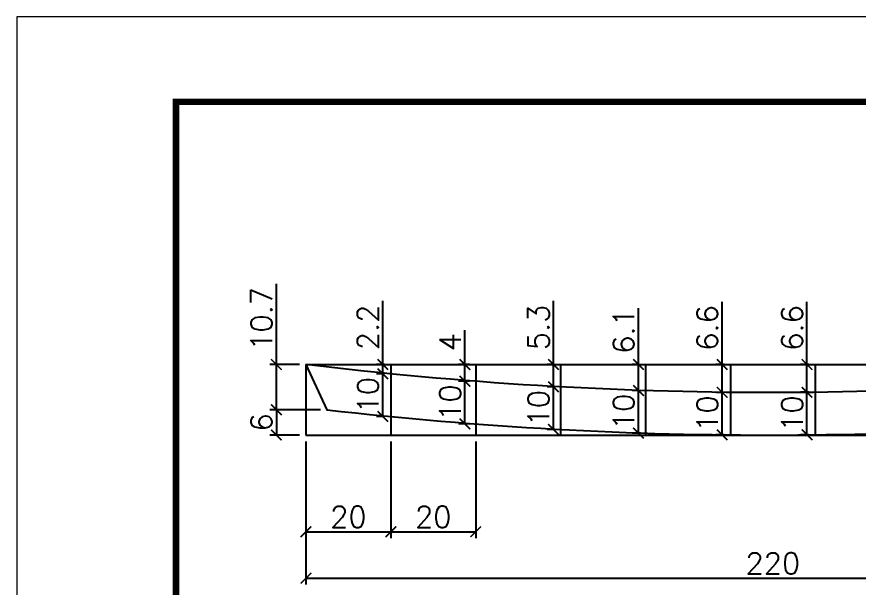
# Model space of a CAD drawing. Extents: x 3309 to 9563, y -2522 to 14608.
# Drawn here: x 3309.4 to 3706.3, y 6298.6 to 6567.8 of the extents above; entities that cross this region are included whole.
import ezdxf

# ---------------------------------------------------------------- set-up
doc = ezdxf.new("R2010")
doc.units = 0
doc.header["$PDMODE"] = 35
doc.header["$PDSIZE"] = -10
doc.linetypes.add('DASHED', pattern=[0.75, 0.5, -0.25])
doc.layers.add('COTA', color=241, linetype='Continuous')
doc.layers.add('Folhas', color=255, linetype='Continuous', lineweight=9)
doc.layers.add('SARRAFO DE PRESSAO', color=251, linetype='DASHED', lineweight=9)
doc.styles.add('Romans', font='romans.shx')
doc.dimstyles.new('Cota Seção (2x)', dxfattribs={"dimtxt": 10, "dimasz": 5, "dimexe": 3, "dimexo": 3, "dimgap": 2, "dimtad": 3, "dimdec": 1, "dimlfac": 0.5, "dimzin": 12, "dimdsep": 46, "dimtxsty": 'Romans', "dimblk": 'ARCHTICK', "dimcen": 0, "dimclrd": 4, "dimclre": 4, "dimclrt": 1, "dimadec": 1, "dimazin": 3, "dimtfac": 1, "dimtdec": 1, "dimtmove": 0, "dimatfit": 3, "dimldrblk": 'OBLIQUE', "dimfxl": 1, "dimtolj": 1, "dimtzin": 12, "dimarcsym": 0})

# ---------------------------------------------------------------- blocks, each defined once
blk = doc.blocks.new('9999999999')
at = {"layer": 'Folhas'}
blk.add_lwpolyline([(98138.98, 34190.21), (99623.98, 34190.21), (99623.98, 35240.21), (98138.98, 35240.21)], close=True, dxfattribs=at)
at = {"layer": 'Folhas', "color": 30, "const_width": 3}
blk.add_lwpolyline([(98213.98, 34230.21), (99583.98, 34230.21), (99583.98, 35200.21), (98213.98, 35200.21)], close=True, dxfattribs=at)
blk = doc.blocks.new('_ArchTick')
at = {"color": 0, "linetype": 'ByBlock', "const_width": 0.15}
blk.add_lwpolyline([(-0.5, -0.5), (0.5, 0.5)], dxfattribs=at)
blk = doc.blocks.new('*D3157')
at = {"layer": 'COTA', "color": 4, "lineweight": -2, "transparency": 16777216}
for p, q in [((3445.6, 6367.77), (3445.6, 6300.29)), ((3885.63, 6367.77), (3885.63, 6300.29)), ((3445.6, 6303.29), (3885.63, 6303.29))]:
    blk.add_line(p, q, dxfattribs=at)
at = {"layer": 'Defpoints', "color": 0, "transparency": 16777216}
for p in [(3445.6, 6370.77), (3885.63, 6370.77), (3885.63, 6303.29)]:
    blk.add_point(p, dxfattribs=at)
at = {"layer": 'COTA', "color": 4, "lineweight": -2, "transparency": 16777216, "xscale": 5, "yscale": 5, "zscale": 5, "rotation": 180}
blk.add_blockref('_ArchTick', (3445.6, 6303.29), dxfattribs=at)
at = {"layer": 'COTA', "color": 4, "lineweight": -2, "transparency": 16777216, "xscale": 5, "yscale": 5, "zscale": 5}
blk.add_blockref('_ArchTick', (3885.63, 6303.29), dxfattribs=at)
at = {"layer": 'COTA', "color": 1, "transparency": 16777216, "insert": (3665.62, 6310.29), "char_height": 10, "attachment_point": 5, "style": 'Romans'}
blk.add_mtext('\\A1;220', dxfattribs=at)
blk = doc.blocks.new('_Oblique')
at = {"color": 0, "linetype": 'ByBlock', "lineweight": -2}
blk.add_line((-0.5, -0.5), (0.5, 0.5), dxfattribs=at)
blk = doc.blocks.new('*D3158')
at = {"layer": 'COTA', "color": 4, "lineweight": -2, "transparency": 16777216}
for p, q in [((3445.6, 6367.77), (3445.6, 6322.17)), ((3485.6, 6367.77), (3485.6, 6322.17)), ((3445.6, 6325.17), (3485.6, 6325.17))]:
    blk.add_line(p, q, dxfattribs=at)
at = {"layer": 'Defpoints', "color": 0, "transparency": 16777216}
for p in [(3445.6, 6370.77), (3485.6, 6370.77), (3485.6, 6325.17)]:
    blk.add_point(p, dxfattribs=at)
at = {"layer": 'COTA', "color": 4, "lineweight": -2, "transparency": 16777216, "xscale": 5, "yscale": 5, "zscale": 5, "rotation": 180}
blk.add_blockref('_ArchTick', (3445.6, 6325.17), dxfattribs=at)
at = {"layer": 'COTA', "color": 4, "lineweight": -2, "transparency": 16777216, "xscale": 5, "yscale": 5, "zscale": 5}
blk.add_blockref('_ArchTick', (3485.6, 6325.17), dxfattribs=at)
at = {"layer": 'COTA', "color": 1, "transparency": 16777216, "insert": (3465.6, 6332.17), "char_height": 10, "attachment_point": 5, "style": 'Romans'}
blk.add_mtext('\\A1;20', dxfattribs=at)
blk = doc.blocks.new('*D3159')
at = {"layer": 'COTA', "color": 4, "lineweight": -2, "transparency": 16777216}
for p, q in [((3485.6, 6367.77), (3485.6, 6322.17)), ((3525.6, 6367.77), (3525.6, 6322.17)), ((3485.6, 6325.17), (3525.6, 6325.17))]:
    blk.add_line(p, q, dxfattribs=at)
at = {"layer": 'Defpoints', "color": 0, "transparency": 16777216}
for p in [(3485.6, 6370.77), (3525.6, 6370.77), (3525.6, 6325.17)]:
    blk.add_point(p, dxfattribs=at)
at = {"layer": 'COTA', "color": 4, "lineweight": -2, "transparency": 16777216, "xscale": 5, "yscale": 5, "zscale": 5, "rotation": 180}
blk.add_blockref('_ArchTick', (3485.6, 6325.17), dxfattribs=at)
at = {"layer": 'COTA', "color": 4, "lineweight": -2, "transparency": 16777216, "xscale": 5, "yscale": 5, "zscale": 5}
blk.add_blockref('_ArchTick', (3525.6, 6325.17), dxfattribs=at)
at = {"layer": 'COTA', "color": 1, "transparency": 16777216, "insert": (3505.6, 6332.17), "char_height": 10, "attachment_point": 5, "style": 'Romans'}
blk.add_mtext('\\A1;20', dxfattribs=at)
blk = doc.blocks.new('*D3160')
at = {"layer": 'COTA', "color": 4, "lineweight": -2, "transparency": 16777216}
for p, q in [((3452.52, 6382.68), (3428.66, 6382.68)), ((3431.66, 6382.68), (3431.66, 6370.77)), ((3442.6, 6370.77), (3428.66, 6370.77))]:
    blk.add_line(p, q, dxfattribs=at)
at = {"layer": 'Defpoints', "color": 0, "transparency": 16777216}
for p in [(3455.52, 6382.68), (3431.66, 6370.77), (3445.6, 6370.77)]:
    blk.add_point(p, dxfattribs=at)
at = {"layer": 'COTA', "color": 4, "lineweight": -2, "transparency": 16777216, "xscale": 5, "yscale": 5, "zscale": 5}
for p, rotation in [((3431.66, 6382.68), 90), ((3431.66, 6370.77), 270)]:
    blk.add_blockref('_ArchTick', p, dxfattribs=dict(at, rotation=rotation))
at = {"layer": 'COTA', "color": 1, "transparency": 16777216, "insert": (3424.66, 6376.72), "char_height": 10, "attachment_point": 5, "rotation": 90, "style": 'Romans'}
blk.add_mtext('\\A1;6', dxfattribs=at)
blk = doc.blocks.new('*D3161')
at = {"layer": 'COTA', "color": 4, "lineweight": -2, "transparency": 16777216}
for p, q in [((3431.66, 6403.99), (3431.66, 6442.04)), ((3442.6, 6403.99), (3428.66, 6403.99)), ((3431.66, 6382.68), (3431.66, 6403.99)), ((3452.52, 6382.68), (3428.66, 6382.68))]:
    blk.add_line(p, q, dxfattribs=at)
at = {"layer": 'Defpoints', "color": 0, "transparency": 16777216}
for p in [(3431.66, 6403.99), (3445.6, 6403.99), (3455.52, 6382.68)]:
    blk.add_point(p, dxfattribs=at)
at = {"layer": 'COTA', "color": 4, "lineweight": -2, "transparency": 16777216, "xscale": 5, "yscale": 5, "zscale": 5}
for p, rotation in [((3431.66, 6403.99), 90), ((3431.66, 6382.68), 270)]:
    blk.add_blockref('_ArchTick', p, dxfattribs=dict(at, rotation=rotation))
at = {"layer": 'COTA', "color": 1, "transparency": 16777216, "insert": (3424.66, 6425.52), "char_height": 10, "attachment_point": 5, "rotation": 90, "style": 'Romans'}
blk.add_mtext('\\A1;10.7', dxfattribs=at)
blk = doc.blocks.new('*D3168')
at = {"layer": 'COTA', "color": 4, "lineweight": -2, "transparency": 16777216}
for p, q in [((3482.6, 6399.58), (3478.82, 6399.58)), ((3481.82, 6379.48), (3481.82, 6399.58)), ((3482.6, 6379.48), (3478.82, 6379.48))]:
    blk.add_line(p, q, dxfattribs=at)
at = {"layer": 'Defpoints', "color": 0, "transparency": 16777216}
for p in [(3481.82, 6399.58), (3485.6, 6399.58), (3485.6, 6379.48)]:
    blk.add_point(p, dxfattribs=at)
at = {"layer": 'COTA', "color": 4, "lineweight": -2, "transparency": 16777216, "xscale": 5, "yscale": 5, "zscale": 5}
for p, rotation in [((3481.82, 6399.58), 90), ((3481.82, 6379.48), 270)]:
    blk.add_blockref('_ArchTick', p, dxfattribs=dict(at, rotation=rotation))
at = {"layer": 'COTA', "color": 1, "transparency": 16777216, "insert": (3474.82, 6389.53), "char_height": 10, "attachment_point": 5, "rotation": 90, "style": 'Romans'}
blk.add_mtext('\\A1;10', dxfattribs=at)
blk = doc.blocks.new('*D3169')
at = {"layer": 'COTA', "color": 4, "lineweight": -2, "transparency": 16777216}
for p, q in [((3481.82, 6403.99), (3481.82, 6433.95)), ((3482.6, 6403.99), (3478.82, 6403.99)), ((3481.82, 6399.58), (3481.82, 6403.99)), ((3482.6, 6399.58), (3478.82, 6399.58))]:
    blk.add_line(p, q, dxfattribs=at)
at = {"layer": 'Defpoints', "color": 0, "transparency": 16777216}
for p in [(3481.82, 6403.99), (3485.6, 6403.99), (3485.6, 6399.58)]:
    blk.add_point(p, dxfattribs=at)
at = {"layer": 'COTA', "color": 4, "lineweight": -2, "transparency": 16777216, "xscale": 5, "yscale": 5, "zscale": 5}
for p, rotation in [((3481.82, 6403.99), 90), ((3481.82, 6399.58), 270)]:
    blk.add_blockref('_ArchTick', p, dxfattribs=dict(at, rotation=rotation))
at = {"layer": 'COTA', "color": 1, "transparency": 16777216, "insert": (3474.82, 6421.47), "char_height": 10, "attachment_point": 5, "rotation": 90, "style": 'Romans'}
blk.add_mtext('\\A1;2.2', dxfattribs=at)
blk = doc.blocks.new('*D3170')
at = {"layer": 'COTA', "color": 4, "lineweight": -2, "transparency": 16777216}
for p, q in [((3522.6, 6396.07), (3517.53, 6396.07)), ((3520.53, 6376.01), (3520.53, 6396.07)), ((3522.6, 6376.01), (3517.53, 6376.01))]:
    blk.add_line(p, q, dxfattribs=at)
at = {"layer": 'Defpoints', "color": 0, "transparency": 16777216}
for p in [(3520.53, 6396.07), (3525.6, 6396.07), (3525.6, 6376.01)]:
    blk.add_point(p, dxfattribs=at)
at = {"layer": 'COTA', "color": 4, "lineweight": -2, "transparency": 16777216, "xscale": 5, "yscale": 5, "zscale": 5}
for p, rotation in [((3520.53, 6396.07), 90), ((3520.53, 6376.01), 270)]:
    blk.add_blockref('_ArchTick', p, dxfattribs=dict(at, rotation=rotation))
at = {"layer": 'COTA', "color": 1, "transparency": 16777216, "insert": (3513.53, 6386.04), "char_height": 10, "attachment_point": 5, "rotation": 90, "style": 'Romans'}
blk.add_mtext('\\A1;10', dxfattribs=at)
blk = doc.blocks.new('*D3171')
at = {"layer": 'COTA', "color": 4, "lineweight": -2, "transparency": 16777216}
for p, q in [((3520.53, 6403.99), (3520.53, 6420.14)), ((3522.6, 6403.99), (3517.53, 6403.99)), ((3520.53, 6396.07), (3520.53, 6403.99)), ((3522.6, 6396.07), (3517.53, 6396.07))]:
    blk.add_line(p, q, dxfattribs=at)
at = {"layer": 'Defpoints', "color": 0, "transparency": 16777216}
for p in [(3520.53, 6403.99), (3525.6, 6403.99), (3525.6, 6396.07)]:
    blk.add_point(p, dxfattribs=at)
at = {"layer": 'COTA', "color": 4, "lineweight": -2, "transparency": 16777216, "xscale": 5, "yscale": 5, "zscale": 5}
for p, rotation in [((3520.53, 6403.99), 90), ((3520.53, 6396.07), 270)]:
    blk.add_blockref('_ArchTick', p, dxfattribs=dict(at, rotation=rotation))
at = {"layer": 'COTA', "color": 1, "transparency": 16777216, "insert": (3513.53, 6414.57), "char_height": 10, "attachment_point": 5, "rotation": 90, "style": 'Romans'}
blk.add_mtext('\\A1;4', dxfattribs=at)
blk = doc.blocks.new('*D3172')
at = {"layer": 'COTA', "color": 4, "lineweight": -2, "transparency": 16777216}
for p, q in [((3562.6, 6393.44), (3559.23, 6393.44)), ((3562.23, 6373.41), (3562.23, 6393.44)), ((3562.6, 6373.41), (3559.23, 6373.41))]:
    blk.add_line(p, q, dxfattribs=at)
at = {"layer": 'Defpoints', "color": 0, "transparency": 16777216}
for p in [(3562.23, 6393.44), (3565.6, 6393.44), (3565.6, 6373.41)]:
    blk.add_point(p, dxfattribs=at)
at = {"layer": 'COTA', "color": 4, "lineweight": -2, "transparency": 16777216, "xscale": 5, "yscale": 5, "zscale": 5}
for p, rotation in [((3562.23, 6393.44), 90), ((3562.23, 6373.41), 270)]:
    blk.add_blockref('_ArchTick', p, dxfattribs=dict(at, rotation=rotation))
at = {"layer": 'COTA', "color": 1, "transparency": 16777216, "insert": (3555.23, 6383.43), "char_height": 10, "attachment_point": 5, "rotation": 90, "style": 'Romans'}
blk.add_mtext('\\A1;10', dxfattribs=at)
blk = doc.blocks.new('*D3173')
at = {"layer": 'COTA', "color": 4, "lineweight": -2, "transparency": 16777216}
for p, q in [((3562.23, 6403.99), (3562.23, 6433.95)), ((3562.6, 6403.99), (3559.23, 6403.99)), ((3562.23, 6393.44), (3562.23, 6403.99)), ((3562.6, 6393.44), (3559.23, 6393.44))]:
    blk.add_line(p, q, dxfattribs=at)
at = {"layer": 'Defpoints', "color": 0, "transparency": 16777216}
for p in [(3562.23, 6403.99), (3565.6, 6403.99), (3565.6, 6393.44)]:
    blk.add_point(p, dxfattribs=at)
at = {"layer": 'COTA', "color": 4, "lineweight": -2, "transparency": 16777216, "xscale": 5, "yscale": 5, "zscale": 5}
for p, rotation in [((3562.23, 6403.99), 90), ((3562.23, 6393.44), 270)]:
    blk.add_blockref('_ArchTick', p, dxfattribs=dict(at, rotation=rotation))
at = {"layer": 'COTA', "color": 1, "transparency": 16777216, "insert": (3555.23, 6421.47), "char_height": 10, "attachment_point": 5, "rotation": 90, "style": 'Romans'}
blk.add_mtext('\\A1;5.3', dxfattribs=at)
blk = doc.blocks.new('*D3174')
at = {"layer": 'COTA', "color": 4, "lineweight": -2, "transparency": 16777216}
for p, q in [((3602.6, 6391.7), (3599.31, 6391.7)), ((3602.31, 6371.69), (3602.31, 6391.7)), ((3602.6, 6371.69), (3599.31, 6371.69))]:
    blk.add_line(p, q, dxfattribs=at)
at = {"layer": 'Defpoints', "color": 0, "transparency": 16777216}
for p in [(3602.31, 6391.7), (3605.6, 6391.7), (3605.6, 6371.69)]:
    blk.add_point(p, dxfattribs=at)
at = {"layer": 'COTA', "color": 4, "lineweight": -2, "transparency": 16777216, "xscale": 5, "yscale": 5, "zscale": 5}
for p, rotation in [((3602.31, 6391.7), 90), ((3602.31, 6371.69), 270)]:
    blk.add_blockref('_ArchTick', p, dxfattribs=dict(at, rotation=rotation))
at = {"layer": 'COTA', "color": 1, "transparency": 16777216, "insert": (3595.31, 6381.7), "char_height": 10, "attachment_point": 5, "rotation": 90, "style": 'Romans'}
blk.add_mtext('\\A1;10', dxfattribs=at)
blk = doc.blocks.new('*D3175')
at = {"layer": 'COTA', "color": 4, "lineweight": -2, "transparency": 16777216}
for p, q in [((3602.31, 6403.99), (3602.31, 6430.61)), ((3602.6, 6403.99), (3599.31, 6403.99)), ((3602.31, 6391.7), (3602.31, 6403.99)), ((3602.6, 6391.7), (3599.31, 6391.7))]:
    blk.add_line(p, q, dxfattribs=at)
at = {"layer": 'Defpoints', "color": 0, "transparency": 16777216}
for p in [(3602.31, 6403.99), (3605.6, 6403.99), (3605.6, 6391.7)]:
    blk.add_point(p, dxfattribs=at)
at = {"layer": 'COTA', "color": 4, "lineweight": -2, "transparency": 16777216, "xscale": 5, "yscale": 5, "zscale": 5}
for p, rotation in [((3602.31, 6403.99), 90), ((3602.31, 6391.7), 270)]:
    blk.add_blockref('_ArchTick', p, dxfattribs=dict(at, rotation=rotation))
at = {"layer": 'COTA', "color": 1, "transparency": 16777216, "insert": (3595.31, 6419.8), "char_height": 10, "attachment_point": 5, "rotation": 90, "style": 'Romans'}
blk.add_mtext('\\A1;6.1', dxfattribs=at)
blk = doc.blocks.new('*D3176')
at = {"layer": 'COTA', "color": 4, "lineweight": -2, "transparency": 16777216}
for p, q in [((3642.6, 6390.85), (3638.75, 6390.85)), ((3641.75, 6370.85), (3641.75, 6390.85)), ((3642.6, 6370.85), (3638.75, 6370.85))]:
    blk.add_line(p, q, dxfattribs=at)
at = {"layer": 'Defpoints', "color": 0, "transparency": 16777216}
for p in [(3641.75, 6390.85), (3645.6, 6390.85), (3645.6, 6370.85)]:
    blk.add_point(p, dxfattribs=at)
at = {"layer": 'COTA', "color": 4, "lineweight": -2, "transparency": 16777216, "xscale": 5, "yscale": 5, "zscale": 5}
for p, rotation in [((3641.75, 6390.85), 90), ((3641.75, 6370.85), 270)]:
    blk.add_blockref('_ArchTick', p, dxfattribs=dict(at, rotation=rotation))
at = {"layer": 'COTA', "color": 1, "transparency": 16777216, "insert": (3634.75, 6380.85), "char_height": 10, "attachment_point": 5, "rotation": 90, "style": 'Romans'}
blk.add_mtext('\\A1;10', dxfattribs=at)
blk = doc.blocks.new('*D3177')
at = {"layer": 'COTA', "color": 4, "lineweight": -2, "transparency": 16777216}
for p, q in [((3641.75, 6403.99), (3641.75, 6433.47)), ((3642.6, 6403.99), (3638.75, 6403.99)), ((3641.75, 6390.85), (3641.75, 6403.99)), ((3642.6, 6390.85), (3638.75, 6390.85))]:
    blk.add_line(p, q, dxfattribs=at)
at = {"layer": 'Defpoints', "color": 0, "transparency": 16777216}
for p in [(3641.75, 6403.99), (3645.6, 6403.99), (3645.6, 6390.85)]:
    blk.add_point(p, dxfattribs=at)
at = {"layer": 'COTA', "color": 4, "lineweight": -2, "transparency": 16777216, "xscale": 5, "yscale": 5, "zscale": 5}
for p, rotation in [((3641.75, 6403.99), 90), ((3641.75, 6390.85), 270)]:
    blk.add_blockref('_ArchTick', p, dxfattribs=dict(at, rotation=rotation))
at = {"layer": 'COTA', "color": 1, "transparency": 16777216, "insert": (3634.75, 6421.23), "char_height": 10, "attachment_point": 5, "rotation": 90, "style": 'Romans'}
blk.add_mtext('\\A1;6.6', dxfattribs=at)
blk = doc.blocks.new('*D3178')
at = {"layer": 'COTA', "color": 4, "lineweight": -2, "transparency": 16777216}
for p, q in [((3682.6, 6390.88), (3678.71, 6390.88)), ((3681.71, 6370.88), (3681.71, 6390.88)), ((3682.6, 6370.88), (3678.71, 6370.88))]:
    blk.add_line(p, q, dxfattribs=at)
at = {"layer": 'Defpoints', "color": 0, "transparency": 16777216}
for p in [(3681.71, 6390.88), (3685.6, 6390.88), (3685.6, 6370.88)]:
    blk.add_point(p, dxfattribs=at)
at = {"layer": 'COTA', "color": 4, "lineweight": -2, "transparency": 16777216, "xscale": 5, "yscale": 5, "zscale": 5}
for p, rotation in [((3681.71, 6390.88), 90), ((3681.71, 6370.88), 270)]:
    blk.add_blockref('_ArchTick', p, dxfattribs=dict(at, rotation=rotation))
at = {"layer": 'COTA', "color": 1, "transparency": 16777216, "insert": (3674.71, 6380.88), "char_height": 10, "attachment_point": 5, "rotation": 90, "style": 'Romans'}
blk.add_mtext('\\A1;10', dxfattribs=at)
blk = doc.blocks.new('*D3179')
at = {"layer": 'COTA', "color": 4, "lineweight": -2, "transparency": 16777216}
for p, q in [((3681.71, 6403.99), (3681.71, 6433.47)), ((3682.6, 6403.99), (3678.71, 6403.99)), ((3681.71, 6390.88), (3681.71, 6403.99)), ((3682.6, 6390.88), (3678.71, 6390.88))]:
    blk.add_line(p, q, dxfattribs=at)
at = {"layer": 'Defpoints', "color": 0, "transparency": 16777216}
for p in [(3681.71, 6403.99), (3685.6, 6403.99), (3685.6, 6390.88)]:
    blk.add_point(p, dxfattribs=at)
at = {"layer": 'COTA', "color": 4, "lineweight": -2, "transparency": 16777216, "xscale": 5, "yscale": 5, "zscale": 5}
for p, rotation in [((3681.71, 6403.99), 90), ((3681.71, 6390.88), 270)]:
    blk.add_blockref('_ArchTick', p, dxfattribs=dict(at, rotation=rotation))
at = {"layer": 'COTA', "color": 1, "transparency": 16777216, "insert": (3674.71, 6421.23), "char_height": 10, "attachment_point": 5, "rotation": 90, "style": 'Romans'}
blk.add_mtext('\\A1;6.6', dxfattribs=at)

msp = doc.modelspace()

# ---------------------------------------------------------------- linework, layer by layer
at = {"linetype": 'Continuous'}
msp.add_lwpolyline([(3445.6, 6403.99), (3455.52, 6382.68, 0.058917), (3885.63, 6384.19), (3882.8, 6403.99, -0.060562)], format="xyb", close=True, dxfattribs=at)
at = {"layer": 'COTA'}
for p, q in [((3445.6, 6403.99), (3885.63, 6403.99)), ((3445.6, 6403.99), (3445.6, 6370.77)), ((3485.6, 6403.99), (3485.6, 6370.77)), ((3525.6, 6403.99), (3525.6, 6370.77)), ((3565.6, 6403.99), (3565.6, 6370.77)), ((3605.6, 6403.99), (3605.6, 6370.77)), ((3645.6, 6403.99), (3645.6, 6370.77)), ((3685.6, 6403.99), (3685.6, 6370.77)), ((3445.6, 6370.77), (3885.63, 6370.77))]:
    msp.add_line(p, q, dxfattribs=at)

# ---------------------------------------------------------------- block references
at = {"layer": 'SARRAFO DE PRESSAO', "color": 6, "linetype": 'ByBlock'}
msp.add_blockref('9999999999', (-94829.61, -28672.37), dxfattribs=at)

# ---------------------------------------------------------------- dimensions: what is measured, and where the dimension line sits
at = {"layer": 'COTA'}
for base, p1, p2, picture, middle in [((3431.66, 6403.99), (3455.52, 6382.68), (3445.6, 6403.99), '*D3161', (3424.66, 6425.52)), ((3481.82, 6403.99), (3485.6, 6399.58), (3485.6, 6403.99), '*D3169', (3474.82, 6421.47)), ((3562.23, 6403.99), (3565.6, 6393.44), (3565.6, 6403.99), '*D3173', (3555.23, 6421.47)), ((3602.31, 6403.99), (3605.6, 6391.7), (3605.6, 6403.99), '*D3175', (3595.31, 6419.8)), ((3641.75, 6403.99), (3645.6, 6390.85), (3645.6, 6403.99), '*D3177', (3634.75, 6421.23)), ((3681.71, 6403.99), (3685.6, 6390.88), (3685.6, 6403.99), '*D3179', (3674.71, 6421.23)), ((3520.53, 6403.99), (3525.6, 6396.07), (3525.6, 6403.99), '*D3171', (3513.53, 6414.57)), ((3481.8209, 6399.5811), (3485.6007, 6379.4843), (3485.6007, 6399.5811), '*D3168', (3474.8209, 6389.5327)), ((3520.53, 6396.07), (3525.6, 6376.01), (3525.6, 6396.07), '*D3170', (3513.53, 6386.04)), ((3562.23, 6393.44), (3565.6, 6373.41), (3565.6, 6393.44), '*D3172', (3555.23, 6383.43)), ((3602.31, 6391.7), (3605.6, 6371.69), (3605.6, 6391.7), '*D3174', (3595.31, 6381.7)), ((3641.75, 6390.85), (3645.6, 6370.85), (3645.6, 6390.85), '*D3176', (3634.75, 6380.85)), ((3681.71, 6390.88), (3685.6, 6370.88), (3685.6, 6390.88), '*D3178', (3674.71, 6380.88)), ((3431.66, 6370.77), (3455.52, 6382.68), (3445.6, 6370.77), '*D3160', (3424.66, 6376.72))]:
    dim = msp.add_linear_dim(base=base, p1=p1, p2=p2, angle=90, dimstyle='Cota Seção (2x)', dxfattribs=at)
    dim.commit()
    dim.dimension.update_dxf_attribs({"geometry": picture, "text_midpoint": middle})
for base, p1, p2, picture, middle in [((3885.63, 6303.29), (3445.6, 6370.77), (3885.63, 6370.77), '*D3157', (3665.62, 6310.29)), ((3485.6, 6325.17), (3445.6, 6370.77), (3485.6, 6370.77), '*D3158', (3465.6, 6332.17)), ((3525.6, 6325.17), (3485.6, 6370.77), (3525.6, 6370.77), '*D3159', (3505.6, 6332.17))]:
    dim = msp.add_linear_dim(base=base, p1=p1, p2=p2, dimstyle='Cota Seção (2x)', dxfattribs=at)
    dim.commit()
    dim.dimension.update_dxf_attribs({"geometry": picture, "text_midpoint": middle})

doc.saveas('drawing.dxf')
